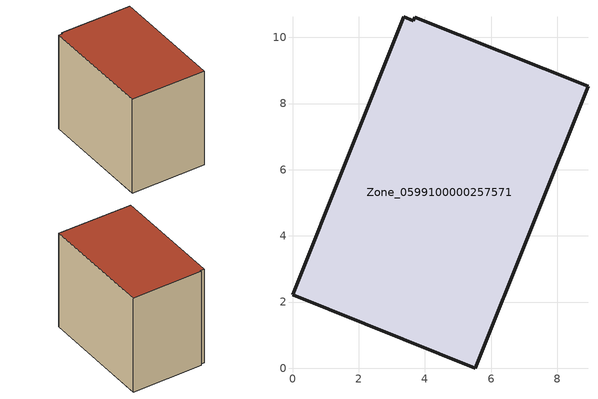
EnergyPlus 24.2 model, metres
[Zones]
Zone_0599100000257571
 floor ground (C_G): 3.36,10.62 3.65,10.51 3.7,10.61 8.93,8.52 5.52,0 0,2.22 z0
 wall outside (C_F): 5.52,0 8.93,8.52 3.7,10.61 3.65,10.51 3.36,10.62 0,2.22 5.52,0 z0:7.93
 roof outside (C_R): 3.65,10.51 3.36,10.62 0,2.22 5.52,0 8.93,8.52 3.7,10.61 z7.93
[BUILDING]
Pand.0599100000257571: North Axis=0; Terrain=City; Loads Convergence Tolerance Value=0.04; Temperature Convergence Tolerance Value=0.4; Solar Distribution=FullExterior; Maximum Number of Warmup Days=25; Minimum Number of Warmup Days=1
[Site:Location]
Rotterdam.The.Hague.AP_ZH_NLD Design_Conditions: Latitude=51.96; Longitude=4.45; Time Zone=1; Elevation=-4.5
[SITE:GROUNDTEMPERATURE:BUILDINGSURFACE]
18, 18, 18, 18, 18, 18, 18, 18, 18, 18, 18, 18
[MATERIAL] Thermal Absorptance=0.9; Solar Absorptance=0.7; Visible Absorptance=0.7
Name | Roughness | Thickness | Conductivity | Density | Specific Heat
G.TI.1975-1991 | MediumSmooth | 0.15 | 0.288461 | 540 | 1210
F.TI.1975-1991 | Rough | 0.3 | 0.230769 | 1920 | 840
R.TI.1975-1991 | MediumRough | 0.2 | 0.153846 | 1500 | 1000
[CONSTRUCTION]
C_G: G.TI.1975-1991
C_F: F.TI.1975-1991
C_R: R.TI.1975-1991
[ZONE]
Zone_0599100000257571: Type=1; Multiplier=1; Ceiling Height=Autocalculate; Volume=Autocalculate; Floor Area=autocalculate; Part of Total Floor Area=Yes
[ZONEINFILTRATION:DESIGNFLOWRATE]
Infil_Zone_0599100000257571: Zone or ZoneList or Space or SpaceList=Zone_0599100000257571; Schedule=AlwaysOn; Design Flow Rate Calculation Method=Flow/Area; Flow Rate per Floor Area=0.003; Constant Term Coefficient=1; Temperature Term Coefficient=0; Velocity Term Coefficient=0; Velocity Squared Term Coefficient=0
[HVACTEMPLATE:ZONE:IDEALLOADSAIRSYSTEM]
Zone_0599100000257571: Maximum Heating Supply Air Temperature=50; Minimum Cooling Supply Air Temperature=13; Maximum Heating Supply Air Humidity Ratio=0.0156; Minimum Cooling Supply Air Humidity Ratio=0.0077; Heating Limit=NoLimit; Cooling Limit=NoLimit; Dehumidification Control Type=ConstantSensibleHeatRatio; Cooling Sensible Heat Ratio=0.7; Dehumidification Setpoint=60; Humidification Control Type=None; Humidification Setpoint=30; Outdoor Air Method=None; Outdoor Air Flow Rate per Person=0.00944; Outdoor Air Flow Rate per Zone Floor Area=0; Outdoor Air Flow Rate per Zone=0; Demand Controlled Ventilation Type=None; Outdoor Air Economizer Type=NoEconomizer; Heat Recovery Type=None; Sensible Heat Recovery Effectiveness=0.7; Latent Heat Recovery Effectiveness=0.65
[ZONECONTROL:THERMOSTAT]
ThermostatControl_Zone_0599100000257571: Zone or ZoneList=Zone_0599100000257571; Control Type Schedule=DualSetpointControlType; Control 1=Thermostat_Zone_0599100000257571; Temperature Difference Between Cutout And Setpoint=0
[THERMOSTATSETPOINT:DUALSETPOINT]
Thermostat_Zone_0599100000257571: Heating Setpoint Temperature Schedule=HeatingSetpoint_Zone_0599100000257571; Cooling Setpoint Temperature Schedule=CoolingSetpoint_Zone_0599100000257571
[SCHEDULE:COMPACT]
HeatingSetpoint_Zone_0599100000257571: Through: 12/31, For: AllDays, Until: 24:00, 21
CoolingSetpoint_Zone_0599100000257571: Through: 12/31, For: AllDays, Until: 24:00, 24
DualSetpointControlType: Through: 12/31, For: AllDays, Until: 24:00, 4
AlwaysOn: Through: 12/31, For: AllDays, Until: 24:00, 1
